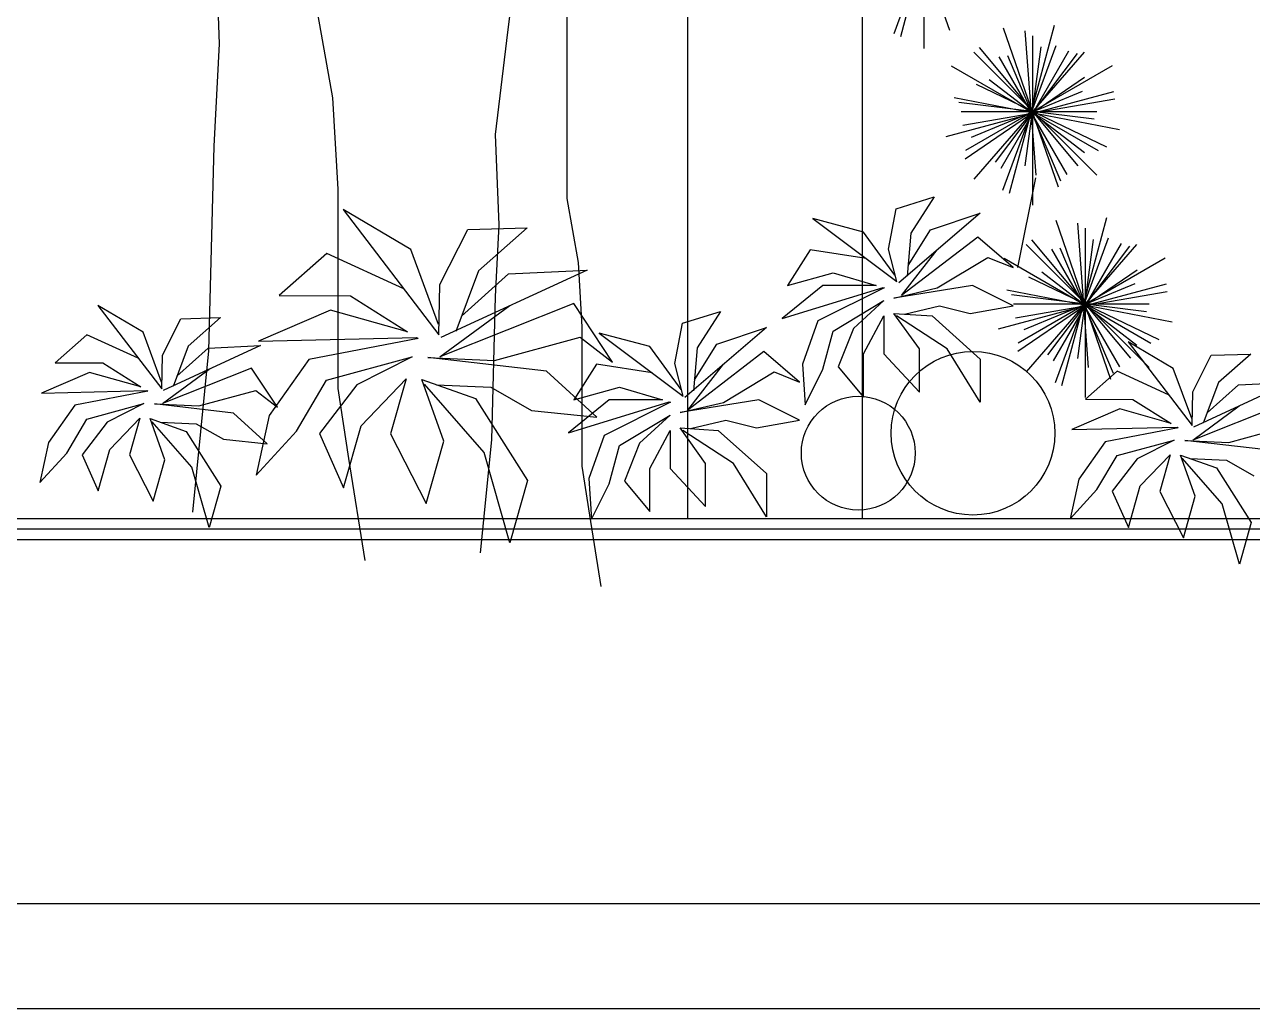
# Model space of a CAD drawing. Header units: millimetres. Extents: x 2200 to 2403, y 2380 to 2511.
# Drawn here: x 2346.65 to 2350.159, y 2464.368 to 2467.179 of the extents above; entities that cross this region are included whole.
import ezdxf

# ---------------------------------------------------------------- set-up
doc = ezdxf.new("R2010")
doc.units = ezdxf.units.MM

msp = doc.modelspace()

# ---------------------------------------------------------------- linework, layer by layer
for p, q in [((2348.54394, 2468.91758), (2348.54394, 2465.76758)), ((2349.04394, 2468.91758), (2349.04394, 2465.76758)), ((2331.68825, 2465.76758), (2350.14394, 2465.76758)), ((2331.68825, 2465.73758), (2350.14394, 2465.73758)), ((2350.14394, 2465.76758), (2354.83637, 2465.76758)), ((2350.14394, 2465.73758), (2354.83637, 2465.73758)), ((2331.68825, 2465.70758), (2350.14394, 2465.70758)), ((2350.14394, 2465.70758), (2354.83637, 2465.70758)), ((2329.84394, 2464.66758), (2402.78219, 2464.66758))]:
    msp.add_line(p, q)
at = {"color": 4}
for p, q in [((2349.29385, 2467.16178), (2349.1368, 2467.6163)), ((2349.1538, 2467.14512), (2349.28219, 2467.62506)), ((2349.28596, 2467.56611), (2349.13424, 2467.15268)), ((2349.22012, 2467.59466), (2349.22012, 2467.1103)), ((2347.19114, 2467.49259), (2347.20653, 2467.12349)), ((2348.05946, 2467.39207), (2348.02714, 2467.1337)), ((2348.19952, 2467.3813), (2348.19952, 2467.05834)), ((2347.48359, 2467.23114), (2347.52976, 2466.9697)), ((2349.46436, 2466.69737), (2349.59275, 2467.17732)), ((2349.60441, 2466.71404), (2349.44736, 2467.16856)), ((2349.54055, 2466.74892), (2349.50951, 2467.161)), ((2349.53068, 2467.14692), (2349.53068, 2466.66256)), ((2347.20653, 2467.12349), (2347.19114, 2466.83129)), ((2348.02714, 2467.1337), (2347.99481, 2466.86457)), ((2349.66092, 2466.77492), (2349.37874, 2467.11303)), ((2349.59652, 2467.11837), (2349.44481, 2466.70494)), ((2349.50961, 2466.77469), (2349.55484, 2467.11487)), ((2349.36241, 2467.09988), (2349.71386, 2466.74871)), ((2349.6775, 2467.09988), (2349.36241, 2466.73661)), ((2349.42412, 2466.78521), (2349.65856, 2467.09576)), ((2349.62936, 2466.75065), (2349.43545, 2467.08651)), ((2349.63333, 2467.10317), (2349.43942, 2466.76732)), ((2349.4586, 2467.09081), (2349.61032, 2466.7325)), ((2348.19952, 2467.05834), (2348.19952, 2466.90763)), ((2349.71857, 2466.81767), (2349.2991, 2467.05985)), ((2349.33949, 2466.81958), (2349.75896, 2467.06176)), ((2349.67923, 2467.02713), (2349.33788, 2466.79421)), ((2349.36895, 2467.00812), (2349.74135, 2466.82897)), ((2349.40674, 2467.02203), (2349.67873, 2466.81277)), ((2347.52976, 2466.9697), (2347.54515, 2466.70826)), ((2349.76196, 2466.98692), (2349.28212, 2466.85813)), ((2349.30681, 2466.97026), (2349.77897, 2466.87901)), ((2349.33129, 2466.89088), (2349.76519, 2466.9662)), ((2349.67238, 2466.98745), (2349.35516, 2466.85653)), ((2349.70601, 2466.90815), (2349.31985, 2466.95591)), ((2349.32605, 2466.93035), (2349.71386, 2466.93035)), ((2348.19952, 2466.90763), (2348.19952, 2466.68156)), ((2347.99481, 2466.86457), (2348.00559, 2466.6062)), ((2347.19114, 2466.83129), (2347.17575, 2466.24689)), ((2349.53888, 2466.74075), (2349.48764, 2466.48476)), ((2347.54515, 2466.70826), (2347.54515, 2466.36992)), ((2349.14098, 2466.65222), (2349.2491, 2466.68615)), ((2349.2491, 2466.68615), (2349.18227, 2466.58245)), ((2347.75388, 2466.53574), (2347.56087, 2466.64999)), ((2347.56087, 2466.64999), (2347.83421, 2466.29216)), ((2348.19952, 2466.68156), (2348.23185, 2466.49855)), ((2349.11858, 2466.53716), (2349.14098, 2466.65222)), ((2349.04716, 2466.58601), (2348.90262, 2466.62429)), ((2348.90262, 2466.62429), (2349.14288, 2466.44432)), ((2349.38066, 2466.63993), (2349.1479, 2466.44056)), ((2349.23892, 2466.59228), (2349.38066, 2466.63993)), ((2349.75446, 2466.16428), (2349.59741, 2466.61879)), ((2349.61441, 2466.14761), (2349.7428, 2466.62756)), ((2347.83703, 2466.43607), (2347.91633, 2466.59301)), ((2347.91633, 2466.59301), (2348.08623, 2466.59784)), ((2348.08623, 2466.59784), (2347.94745, 2466.47544)), ((2348.00559, 2466.6062), (2347.99481, 2466.40166)), ((2349.13677, 2466.4629), (2349.04716, 2466.58601)), ((2349.18227, 2466.58245), (2349.17207, 2466.45953)), ((2349.17465, 2466.49062), (2349.23892, 2466.59228)), ((2349.6906, 2466.19915), (2349.65955, 2466.61123)), ((2349.68073, 2466.59716), (2349.68073, 2466.11279)), ((2349.37366, 2466.57138), (2349.15613, 2466.40447)), ((2349.47517, 2466.4843), (2349.37366, 2466.57138)), ((2349.51245, 2466.55011), (2349.86391, 2466.19895)), ((2349.82755, 2466.55011), (2349.51245, 2466.18684)), ((2349.81096, 2466.22516), (2349.52878, 2466.56327)), ((2349.57417, 2466.23545), (2349.80861, 2466.54599)), ((2349.78337, 2466.55341), (2349.58947, 2466.21755)), ((2349.74657, 2466.56861), (2349.59485, 2466.15518)), ((2349.65966, 2466.22492), (2349.70489, 2466.56511)), ((2347.51362, 2466.52432), (2347.37796, 2466.40432)), ((2347.73361, 2466.42385), (2347.51362, 2466.52432)), ((2347.83297, 2466.32147), (2347.75388, 2466.53574)), ((2348.89511, 2466.53509), (2348.82985, 2466.4335)), ((2349.05446, 2466.51056), (2348.89511, 2466.53509)), ((2349.14288, 2466.44432), (2349.11858, 2466.53716)), ((2349.15613, 2466.40447), (2349.25764, 2466.53509)), ((2349.25764, 2466.42624), (2349.40266, 2466.51332)), ((2349.40266, 2466.51332), (2349.47517, 2466.4843)), ((2349.86861, 2466.26791), (2349.44914, 2466.51009)), ((2349.48953, 2466.26982), (2349.909, 2466.512)), ((2349.7794, 2466.20089), (2349.5855, 2466.53674)), ((2349.60865, 2466.54104), (2349.76036, 2466.18274)), ((2348.25726, 2466.47743), (2347.83992, 2466.28468)), ((2347.94745, 2466.47544), (2347.88254, 2466.30219)), ((2348.03323, 2466.46651), (2348.25726, 2466.47743)), ((2348.23185, 2466.49855), (2348.24262, 2466.31554)), ((2349.82928, 2466.47737), (2349.48793, 2466.24444)), ((2347.89895, 2466.34601), (2348.03323, 2466.46651)), ((2348.82985, 2466.4335), (2348.96036, 2466.46978)), ((2348.96036, 2466.46978), (2349.08363, 2466.4335)), ((2349.51899, 2466.45836), (2349.89139, 2466.27921)), ((2349.55678, 2466.47227), (2349.82878, 2466.263)), ((2347.37796, 2466.40432), (2347.58115, 2466.40341)), ((2347.83421, 2466.29216), (2347.83703, 2466.43607)), ((2348.93136, 2466.4335), (2348.81535, 2466.33916)), ((2348.81535, 2466.33916), (2349.10309, 2466.42777)), ((2349.10645, 2466.42678), (2348.91686, 2466.3319)), ((2349.08363, 2466.4335), (2348.93136, 2466.4335)), ((2349.10309, 2466.42777), (2349.10645, 2466.42678)), ((2349.35915, 2466.4335), (2349.13438, 2466.39721)), ((2349.13438, 2466.39721), (2349.25764, 2466.42624)), ((2349.47517, 2466.37544), (2349.35915, 2466.4335)), ((2349.91201, 2466.43716), (2349.43217, 2466.30837)), ((2349.45686, 2466.42049), (2349.92901, 2466.32925)), ((2349.85606, 2466.35839), (2349.4699, 2466.40615)), ((2349.48133, 2466.34112), (2349.91523, 2466.41644)), ((2349.82243, 2466.43769), (2349.5052, 2466.30677)), ((2346.9885, 2466.30024), (2346.85982, 2466.37641)), ((2346.85982, 2466.37641), (2347.04204, 2466.13785)), ((2347.54515, 2466.36992), (2347.54515, 2466.13923)), ((2347.58115, 2466.40341), (2347.74426, 2466.30072)), ((2348.21917, 2466.38134), (2347.83707, 2466.22922)), ((2347.83707, 2466.22922), (2348.03691, 2466.37632)), ((2347.99481, 2466.40166), (2347.98404, 2465.99258)), ((2348.33014, 2466.21421), (2348.21917, 2466.38134)), ((2348.96036, 2466.30288), (2349.10538, 2466.38996)), ((2349.10538, 2466.38996), (2349.01837, 2466.31013)), ((2349.16404, 2466.35169), (2349.26489, 2466.37544)), ((2349.26489, 2466.37544), (2349.3519, 2466.35367)), ((2349.3519, 2466.35367), (2349.47517, 2466.37544)), ((2349.4761, 2466.38059), (2349.86391, 2466.38059)), ((2347.04393, 2466.23379), (2347.09679, 2466.33842)), ((2347.09679, 2466.33842), (2347.21006, 2466.34164)), ((2347.21006, 2466.34164), (2347.11754, 2466.26004)), ((2347.52448, 2466.36288), (2347.31852, 2466.27407)), ((2347.74426, 2466.30072), (2347.52448, 2466.36288)), ((2348.53029, 2466.32515), (2348.63841, 2466.35907)), ((2348.63841, 2466.35907), (2348.57158, 2466.25538)), ((2349.04737, 2466.23756), (2349.10538, 2466.34642)), ((2349.10538, 2466.34642), (2349.10538, 2466.23756)), ((2349.20689, 2466.25208), (2349.13438, 2466.35367)), ((2349.13438, 2466.35367), (2349.24314, 2466.34642)), ((2349.28665, 2466.25208), (2349.14163, 2466.34642)), ((2349.24314, 2466.34642), (2349.38091, 2466.22305)), ((2347.04122, 2466.15739), (2346.9885, 2466.30024)), ((2348.24262, 2466.31554), (2348.24262, 2466.0787)), ((2348.50789, 2466.21009), (2348.53029, 2466.32515)), ((2348.76997, 2466.31286), (2348.53721, 2466.11349)), ((2348.62823, 2466.26521), (2348.76997, 2466.31286)), ((2348.91686, 2466.3319), (2348.87335, 2466.20854)), ((2348.93136, 2466.19402), (2348.96036, 2466.30288)), ((2349.01837, 2466.31013), (2348.97486, 2466.20128)), ((2346.82832, 2466.29262), (2346.73788, 2466.21262)), ((2346.97498, 2466.22565), (2346.82832, 2466.29262)), ((2347.31852, 2466.27407), (2347.77001, 2466.28451)), ((2347.77446, 2466.2817), (2347.46208, 2466.22216)), ((2347.77001, 2466.28451), (2347.77446, 2466.2817)), ((2347.99247, 2466.21921), (2348.23733, 2466.2857)), ((2348.23733, 2466.2857), (2348.33014, 2466.21421)), ((2348.43647, 2466.25894), (2348.29193, 2466.29722)), ((2348.29193, 2466.29722), (2348.53219, 2466.11725)), ((2348.56396, 2466.16354), (2348.62823, 2466.26521)), ((2349.93253, 2466.19584), (2349.80385, 2466.27201)), ((2349.80385, 2466.27201), (2349.98608, 2466.03345)), ((2347.04204, 2466.13785), (2347.04393, 2466.23379)), ((2347.32408, 2466.26136), (2347.04585, 2466.13286)), ((2347.11754, 2466.26004), (2347.07427, 2466.14454)), ((2347.08521, 2466.17375), (2347.17473, 2466.25409)), ((2347.17575, 2466.24689), (2347.12958, 2465.78552)), ((2347.17473, 2466.25409), (2347.32408, 2466.26136)), ((2347.51302, 2466.1625), (2347.75788, 2466.22899)), ((2347.75788, 2466.22899), (2347.59971, 2466.14929)), ((2348.52608, 2466.13583), (2348.43647, 2466.25894)), ((2348.76297, 2466.2443), (2348.54544, 2466.0774)), ((2348.57158, 2466.25538), (2348.56138, 2466.13246)), ((2348.86448, 2466.15722), (2348.76297, 2466.2443)), ((2349.04737, 2466.1142), (2349.04737, 2466.23756)), ((2349.10538, 2466.23756), (2349.20689, 2466.12871)), ((2349.20689, 2466.12871), (2349.20689, 2466.25208)), ((2349.38091, 2466.09969), (2349.28665, 2466.25208)), ((2349.98796, 2466.1294), (2350.04082, 2466.23402)), ((2350.04082, 2466.23402), (2350.15409, 2466.23724)), ((2350.15409, 2466.23724), (2350.06157, 2466.15564)), ((2346.73788, 2466.21262), (2346.87334, 2466.21202)), ((2346.87334, 2466.21202), (2346.98208, 2466.14356)), ((2347.29869, 2466.1973), (2347.04395, 2466.09589)), ((2347.04395, 2466.09589), (2347.17718, 2466.19396)), ((2347.37267, 2466.08588), (2347.29869, 2466.1973)), ((2347.46208, 2466.22216), (2347.34892, 2466.06185)), ((2348.14195, 2466.18824), (2347.80271, 2466.22763)), ((2347.80271, 2466.22763), (2347.99247, 2466.21921)), ((2348.28442, 2466.20802), (2348.21916, 2466.10643)), ((2348.44377, 2466.18348), (2348.28442, 2466.20802)), ((2348.53219, 2466.11725), (2348.50789, 2466.21009)), ((2348.54544, 2466.0774), (2348.64695, 2466.20802)), ((2348.87335, 2466.20854), (2348.8806, 2466.09243)), ((2348.8806, 2466.09243), (2348.93136, 2466.19402)), ((2348.97486, 2466.20128), (2349.04737, 2466.1142)), ((2349.38091, 2466.22305), (2349.38091, 2466.09969)), ((2349.98525, 2466.05299), (2349.93253, 2466.19584)), ((2346.83556, 2466.185), (2346.69825, 2466.12579)), ((2346.98208, 2466.14356), (2346.83556, 2466.185)), ((2347.42672, 2466.01722), (2347.51302, 2466.1625)), ((2347.61195, 2466.03271), (2347.74011, 2466.16615)), ((2347.74011, 2466.16615), (2347.69567, 2466.00903)), ((2347.84812, 2465.98854), (2347.78493, 2466.16478)), ((2347.78493, 2466.16478), (2347.93895, 2466.10991)), ((2348.2857, 2466.05709), (2348.14195, 2466.18824)), ((2348.64695, 2466.09917), (2348.79197, 2466.18625)), ((2348.79197, 2466.18625), (2348.86448, 2466.15722)), ((2349.77235, 2466.18822), (2349.68191, 2466.10822)), ((2349.91901, 2466.12125), (2349.77235, 2466.18822)), ((2346.69825, 2466.12579), (2346.99925, 2466.13275)), ((2347.00222, 2466.13088), (2346.79396, 2466.09118)), ((2346.99925, 2466.13275), (2347.00222, 2466.13088)), ((2347.14755, 2466.08922), (2347.31079, 2466.13355)), ((2347.31079, 2466.13355), (2347.37267, 2466.08588)), ((2347.59971, 2466.14929), (2347.49248, 2466.00994)), ((2347.54515, 2466.13923), (2347.57594, 2465.93931)), ((2347.96324, 2465.95599), (2347.79244, 2466.15135)), ((2347.82694, 2466.14982), (2347.9822, 2466.14293)), ((2347.9822, 2466.14293), (2348.0989, 2466.07599)), ((2348.21916, 2466.10643), (2348.34967, 2466.14271)), ((2348.34967, 2466.14271), (2348.47294, 2466.10643)), ((2349.98608, 2466.03345), (2349.98796, 2466.1294)), ((2350.26811, 2466.15696), (2349.98989, 2466.02846)), ((2350.06157, 2466.15564), (2350.0183, 2466.04014)), ((2350.02924, 2466.06935), (2350.11876, 2466.14969)), ((2350.11876, 2466.14969), (2350.26811, 2466.15696)), ((2346.79396, 2466.09118), (2346.71852, 2465.98431)), ((2346.82792, 2466.05141), (2346.99116, 2466.09574)), ((2346.99116, 2466.09574), (2346.88571, 2466.04261)), ((2347.24721, 2466.06857), (2347.02104, 2466.09483)), ((2347.02104, 2466.09483), (2347.14755, 2466.08922)), ((2347.93895, 2466.10991), (2348.08744, 2465.87561)), ((2348.32067, 2466.10643), (2348.20466, 2466.01209)), ((2348.20466, 2466.01209), (2348.4924, 2466.1007)), ((2348.49576, 2466.09971), (2348.30617, 2466.00483)), ((2348.47294, 2466.10643), (2348.32067, 2466.10643)), ((2348.4924, 2466.1007), (2348.49576, 2466.09971)), ((2348.74846, 2466.10643), (2348.52369, 2466.07014)), ((2348.52369, 2466.07014), (2348.64695, 2466.09917)), ((2348.86448, 2466.04837), (2348.74846, 2466.10643)), ((2349.68191, 2466.10822), (2349.81737, 2466.10762)), ((2349.81737, 2466.10762), (2349.92611, 2466.03916)), ((2350.24272, 2466.0929), (2349.98798, 2465.9915)), ((2349.98798, 2465.9915), (2350.12121, 2466.08956)), ((2346.89387, 2465.96489), (2346.97931, 2466.05384)), ((2346.97931, 2466.05384), (2346.94969, 2465.9491)), ((2347.05132, 2465.93544), (2347.00919, 2466.05293)), ((2347.00919, 2466.05293), (2347.11188, 2466.01635)), ((2347.34304, 2465.98114), (2347.24721, 2466.06857)), ((2347.34892, 2466.06185), (2347.31199, 2465.8913)), ((2348.0989, 2466.07599), (2348.2857, 2466.05709)), ((2348.24262, 2466.0787), (2348.24262, 2465.91722)), ((2348.34967, 2465.9758), (2348.49469, 2466.06288)), ((2348.49469, 2466.06288), (2348.40768, 2465.98306)), ((2349.77959, 2466.0806), (2349.64228, 2466.02139)), ((2349.92611, 2466.03916), (2349.77959, 2466.0806)), ((2346.77039, 2465.95456), (2346.82792, 2466.05141)), ((2346.88571, 2466.04261), (2346.81423, 2465.9497)), ((2347.12807, 2465.91373), (2347.0142, 2466.04398)), ((2347.0372, 2466.04296), (2347.14071, 2466.03836)), ((2347.14071, 2466.03836), (2347.21851, 2465.99374)), ((2347.56159, 2465.85465), (2347.61195, 2466.03271)), ((2348.43668, 2465.91049), (2348.49469, 2466.01934)), ((2348.49469, 2466.01934), (2348.49469, 2465.91049)), ((2348.5962, 2465.92501), (2348.52369, 2466.0266)), ((2348.52369, 2466.0266), (2348.63245, 2466.01934)), ((2348.67596, 2465.92501), (2348.53094, 2466.01934)), ((2348.55335, 2466.02462), (2348.6542, 2466.04837)), ((2348.63245, 2466.01934), (2348.77022, 2465.89598)), ((2348.6542, 2466.04837), (2348.74121, 2466.0266)), ((2348.74121, 2466.0266), (2348.86448, 2466.04837)), ((2349.64228, 2466.02139), (2349.94328, 2466.02835)), ((2349.94625, 2466.02648), (2349.73799, 2465.98678)), ((2349.94328, 2466.02835), (2349.94625, 2466.02648)), ((2350.09159, 2465.98482), (2350.25483, 2466.02915)), ((2346.71852, 2465.98431), (2346.6939, 2465.87061)), ((2347.11188, 2466.01635), (2347.21087, 2465.86015)), ((2347.21851, 2465.99374), (2347.34304, 2465.98114)), ((2347.31199, 2465.8913), (2347.42672, 2466.01722)), ((2347.49248, 2466.00994), (2347.56159, 2465.85465)), ((2347.69567, 2466.00903), (2347.79776, 2465.81048)), ((2347.79776, 2465.81048), (2347.84812, 2465.98854)), ((2347.98404, 2465.99258), (2347.95172, 2465.66962)), ((2348.30617, 2466.00483), (2348.26266, 2465.88147)), ((2348.40768, 2465.98306), (2348.36417, 2465.87421)), ((2349.73799, 2465.98678), (2349.66255, 2465.87991)), ((2349.77195, 2465.94701), (2349.93519, 2465.99134)), ((2349.93519, 2465.99134), (2349.82974, 2465.93821)), ((2350.19124, 2465.96418), (2349.96508, 2465.99043)), ((2349.96508, 2465.99043), (2350.09159, 2465.98482)), ((2346.6939, 2465.87061), (2346.77039, 2465.95456)), ((2346.81423, 2465.9497), (2346.8603, 2465.84618)), ((2346.8603, 2465.84618), (2346.89387, 2465.96489)), ((2346.94969, 2465.9491), (2347.01774, 2465.81673)), ((2348.03708, 2465.69755), (2347.96324, 2465.95599)), ((2348.32067, 2465.86695), (2348.34967, 2465.9758)), ((2349.8379, 2465.86049), (2349.92334, 2465.94944)), ((2349.92334, 2465.94944), (2349.89372, 2465.8447)), ((2349.99535, 2465.83104), (2349.95323, 2465.94853)), ((2349.95323, 2465.94853), (2350.05591, 2465.91195)), ((2347.01774, 2465.81673), (2347.05132, 2465.93544)), ((2347.1773, 2465.74144), (2347.12807, 2465.91373)), ((2347.57594, 2465.93931), (2347.62211, 2465.6471)), ((2348.24262, 2465.91722), (2348.26417, 2465.77727)), ((2348.5962, 2465.80164), (2348.5962, 2465.92501)), ((2348.77022, 2465.77261), (2348.67596, 2465.92501)), ((2349.71442, 2465.85016), (2349.77195, 2465.94701)), ((2349.82974, 2465.93821), (2349.75826, 2465.84531)), ((2350.0721, 2465.80934), (2349.95823, 2465.93958)), ((2349.98123, 2465.93856), (2350.08474, 2465.93397)), ((2350.08474, 2465.93397), (2350.16254, 2465.88934)), ((2348.26266, 2465.88147), (2348.26991, 2465.76536)), ((2348.43668, 2465.78713), (2348.43668, 2465.91049)), ((2348.49469, 2465.91049), (2348.5962, 2465.80164)), ((2348.77022, 2465.89598), (2348.77022, 2465.77261)), ((2349.66255, 2465.87991), (2349.63793, 2465.76621)), ((2350.05591, 2465.91195), (2350.1549, 2465.75575)), ((2347.21087, 2465.86015), (2347.1773, 2465.74144)), ((2348.08744, 2465.87561), (2348.03708, 2465.69755)), ((2348.26991, 2465.76536), (2348.32067, 2465.86695)), ((2348.36417, 2465.87421), (2348.43668, 2465.78713)), ((2349.63793, 2465.76621), (2349.71442, 2465.85016)), ((2349.75826, 2465.84531), (2349.80433, 2465.74178)), ((2349.80433, 2465.74178), (2349.8379, 2465.86049)), ((2349.89372, 2465.8447), (2349.96178, 2465.71233)), ((2349.96178, 2465.71233), (2349.99535, 2465.83104)), ((2350.12133, 2465.63704), (2350.0721, 2465.80934)), ((2348.26417, 2465.77727), (2348.29649, 2465.57273)), ((2350.1549, 2465.75575), (2350.12133, 2465.63704))]:
    msp.add_line(p, q, dxfattribs=at)
at = {"color": 1}
msp.add_line((2329.24394, 2464.36758), (2403.08219, 2464.36758), dxfattribs=at)
at = {"color": 4}
for centre, radius in [((2349.36019, 2466.01116), 0.23373), ((2349.03234, 2465.95418), 0.16266)]:
    msp.add_circle(centre, radius, dxfattribs=at)

doc.saveas('drawing.dxf')
